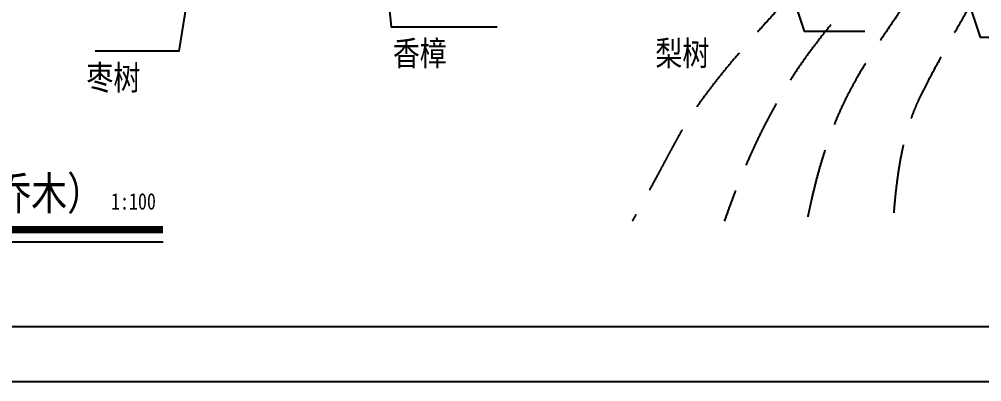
# Model space of a CAD drawing. Extents: x 141531 to 670160, y -200720 to 55914.
# Drawn here: x 518588 to 536102, y -192556 to -185958 of the extents above; entities that cross this region are included whole.
import ezdxf

# ---------------------------------------------------------------- set-up
doc = ezdxf.new("R2010")
doc.units = 0
doc.header["$LTSCALE"] = 1000
doc.header["$MEASUREMENT"] = 0
doc.linetypes.add('DASH', pattern=[0.35, 0.25, -0.1])
for name, color, linetype in [('乔木标注', 10, 'CONTINUOUS'), ('文字22', 3, 'CONTINUOUS'), ('设计', 4, 'CONTINUOUS')]:
    doc.layers.add(name, color=color, linetype=linetype)
doc.styles.add('DIM_FONT', font='txt', dxfattribs={"width": 0.8})
doc.styles.add('图框宋体', font='SimSun.ttf', dxfattribs={"width": 0.9})

msp = doc.modelspace()

# ---------------------------------------------------------------- linework, layer by layer
at = {"layer": '乔木标注', "ltscale": 0.3}
for points in [[(480616, -133156), (564716, -133156), (564716, -192556), (480616, -192556)], [(483116, -134156), (556716, -134156), (556716, -191556), (483116, -191556)]]:
    msp.add_lwpolyline(points, close=True, dxfattribs=at)
for points in [[(534701, -181166), (535068, -182160), (534227, -183078), (536112, -183126), (535338, -184072), (536071, -186283), (538182, -186283)], [(525266, -182246), (525110, -183749), (525356, -186096), (527285, -186096)], [(531896, -183226), (532873, -186172), (533976, -186172)], [(521982, -183476), (521491, -186539), (519967, -186539)]]:
    msp.add_lwpolyline(points, dxfattribs=at)
at = {"layer": '文字22'}
msp.add_line((513910, -190012), (521206, -190012), dxfattribs=at)
at = {"layer": '文字22', "const_width": 133}
msp.add_lwpolyline([(513910, -189787), (521206, -189787)], dxfattribs=at)
at = {"layer": '设计', "color": 8, "linetype": 'DASH', "ltscale": 5}
for points, knots in [([(518532, -138383), (519923, -139648), (522218, -142098), (526535, -145494), (530192, -151288), (532430, -160241), (538355, -170628), (537545, -181631), (531482, -186129), (530388, -188465), (529742, -189633)], [10519.240501, 10519.240501, 10519.240501, 10519.240501, 15233.805689, 23786.573882, 31408.339828, 43717.159881, 52424.812178, 56635.299816, 64899.025028, 66029.950219, 66029.950219, 66029.950219, 66029.950219]), ([(520742, -138383), (522041, -139566), (523977, -141839), (527923, -145663), (531489, -152125), (532623, -158265), (537574, -167354), (539871, -177652), (535295, -184067), (532265, -187188), (531418, -189633)], [7299.777215, 7299.777215, 7299.777215, 7299.777215, 8891.864011, 16830.19716, 25537.716425, 34523.964934, 44911.695662, 53674.551986, 61929.542562, 65567.311248, 65567.311248, 65567.311248, 65567.311248]), ([(522618, -138383), (524516, -140412), (527298, -143179), (532032, -151337), (534394, -160424), (539204, -169585), (540415, -178420), (534849, -185227), (533252, -187951), (532921, -189633)], [6603.022433, 6603.022433, 6603.022433, 6603.022433, 10081.755519, 20489.868708, 37401.798818, 47592.050717, 55994.313954, 61853.851736, 64036.753572, 64036.753572, 64036.753572, 64036.753572]), ([(526922, -138383), (527869, -139806), (530226, -143682), (532772, -149283), (535008, -157495), (537474, -163336), (541029, -170065), (540907, -176433), (538566, -181867), (536008, -185234), (534591, -188140), (534489, -189633)], [3100.750326, 3100.750326, 3100.750326, 3100.750326, 5314.493447, 14585.586398, 24439.828665, 32005.714778, 43887.088848, 48662.863, 56015.551287, 64059.487597, 65815.963278, 65815.963278, 65815.963278, 65815.963278])]:
    msp.add_open_spline(points, degree=3, knots=knots, dxfattribs=at)

# ---------------------------------------------------------------- texts
at = {"layer": '文字22', "style": '图框宋体', "width": 0.8}
for s, height, p in [('绿化种植图（乔木）', 600, (514221, -189425)), ('1:100', 300, (520258, -189422))]:
    msp.add_text(s, height=height, dxfattribs=at).set_placement(p)
at = {"layer": '文字22', "char_height": 450, "width": 3753.11, "attachment_point": 1, "style": 'DIM_FONT'}
for s, insert in [('{\\fSimSun|b0|i0|c134|p2;香樟}', (525386, -186353)), ('{\\fSimSun|b0|i0|c134|p2;梨树}', (530163, -186353)), ('{\\fSimSun|b0|i0|c134|p2;枣树}', (519809, -186797))]:
    msp.add_mtext(s, dxfattribs=dict(at, insert=insert))

doc.saveas('drawing.dxf')
